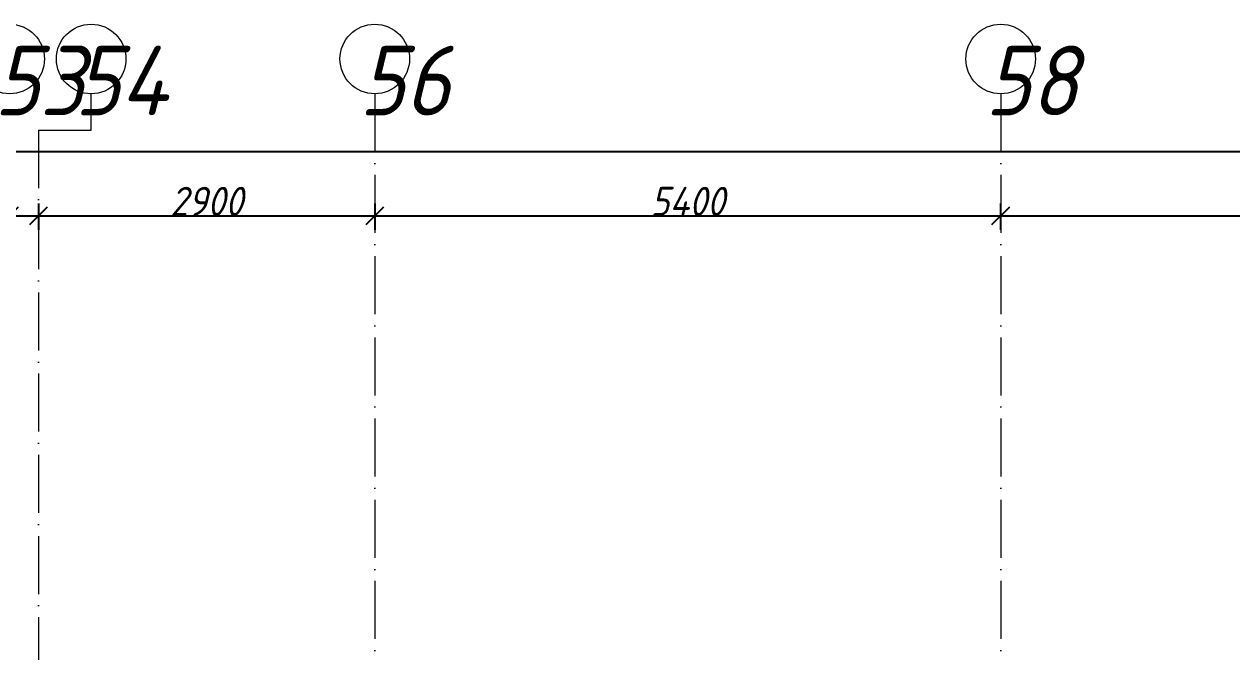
# Model space of a CAD drawing. Header units: millimetres. Extents: x -12989 to 629078, y -109036 to 555275.
# Drawn here: x 587739 to 598158, y 351973 to 357384 of the extents above; entities that cross this region are included whole.
import ezdxf

# ---------------------------------------------------------------- set-up
doc = ezdxf.new("R2010")
doc.units = ezdxf.units.MM
doc.linetypes.add('50_200_ШТРИХ_1Т_ш5_п1_п1_', pattern=[700, 500, -100, 0, -100])
for name, color, linetype, lineweight in [('A-____-____-DIMS', 7, 'Continuous', 9), ('S-GRID-____-IDEN', 7, 'Continuous', 9), ('S-GRID-____-OTLN', 7, 'Continuous', 9), ('S-GRID-____-OTLN-1', 7, '50_200_ШТРИХ_1Т_ш5_п1_п1_', 9)]:
    doc.layers.add(name, color=color, linetype=linetype, lineweight=lineweight)
doc.styles.add('ISOCPEUR_I_9', font='isocpeui.ttf', dxfattribs={"width": 0.9, "height": 250})
doc.dimstyles.new('ISO-2_5_0_9К_БОЛЬШОЙ_ОСИ', dxfattribs={"dimscale": 304.8, "dimtxt": 248.995294, "dimasz": 0.492126, "dimexe": 0.393701, "dimexo": 0, "dimgap": 0, "dimtad": 1, "dimdec": 0, "dimzin": 0, "dimdsep": 46, "dimtxsty": 'ISOCPEUR_I_9', "dimblk1": 'OBLIQUE', "dimblk2": 'OBLIQUE', "dimsah": 1, "dimcen": 0.09, "dimdle": 0.393701, "dimazin": 0, "dimtfac": 1, "dimtdec": 4, "dimtix": 1, "dimtmove": 0, "dimatfit": 3, "dimfxl": 1, "dimtvp": 1, "dimtolj": 1, "dimtzin": 0, "dimarcsym": 2})
doc.dimstyles.new('ISO-2_5_0_9К_БОЛЬШОЙ_ОСИ_1', dxfattribs={"dimscale": 304.8, "dimtxt": 248.995294, "dimasz": 0.492126, "dimexe": 0.393701, "dimexo": 0, "dimgap": 0, "dimtad": 1, "dimdec": 0, "dimzin": 0, "dimdsep": 46, "dimtxsty": 'ISOCPEUR_I_9', "dimblk1": 'OBLIQUE', "dimblk2": 'OBLIQUE', "dimsah": 1, "dimcen": 0.09, "dimdle": 0.393701, "dimazin": 0, "dimtfac": 1, "dimtdec": 4, "dimtix": 1, "dimtmove": 1, "dimatfit": 3, "dimfxl": 1, "dimtvp": 1, "dimtolj": 1, "dimtzin": 0, "dimarcsym": 2})
doc.dimstyles.new('ISO-2_5_0_9К_БОЛЬШОЙ_ОСИ_2', dxfattribs={"dimscale": 304.8, "dimtxt": 248.995294, "dimasz": 0.492126, "dimexe": 0.393701, "dimexo": 0, "dimgap": 0, "dimtad": 1, "dimdec": 0, "dimzin": 0, "dimdsep": 46, "dimtxsty": 'ISOCPEUR_I_9', "dimblk1": 'OBLIQUE', "dimblk2": 'OBLIQUE', "dimsah": 1, "dimcen": 0.09, "dimdle": 0.393701, "dimazin": 0, "dimtfac": 1, "dimtdec": 4, "dimtix": 1, "dimtmove": 2, "dimatfit": 3, "dimfxl": 1, "dimtvp": 1, "dimtolj": 1, "dimtzin": 0, "dimarcsym": 2})

# ---------------------------------------------------------------- blocks, each defined once
blk = doc.blocks.new('Ось сетки - Круг_Ø6_00__ISO-2_5_0_9K_-25732049-АР1_План отверстий 1 этажа в осях 1-64_Ю-ЯЯ')
at = {"layer": 'S-GRID-____-IDEN'}
blk.add_circle((0, 0), 3, dxfattribs=at)
blk = doc.blocks.new('_Oblique')
at = {"color": 0, "linetype": 'ByBlock', "lineweight": -2}
blk.add_line((-0.5, -0.5), (0.5, 0.5), dxfattribs=at)
blk = doc.blocks.new('*D5531')
at = {"layer": 'A-____-____-DIMS', "color": 0, "lineweight": -2, "transparency": 16777216}
for p, q in [((587613, 355838), (587613, 355612)), ((587863, 355838), (587863, 355612)), ((587493, 355732), (587983, 355732))]:
    blk.add_line(p, q, dxfattribs=at)
at = {"layer": 'Defpoints', "color": 0, "transparency": 16777216}
for p in [(587613, 355838), (587863, 355838), (587863, 355732)]:
    blk.add_point(p, dxfattribs=at)
at = {"layer": 'A-____-____-DIMS', "color": 0, "lineweight": -2, "transparency": 16777216, "xscale": 150, "yscale": 150, "zscale": 150, "rotation": 180}
blk.add_blockref('_Oblique', (587613, 355732), dxfattribs=at)
at = {"layer": 'A-____-____-DIMS', "color": 0, "lineweight": -2, "transparency": 16777216, "xscale": 150, "yscale": 150, "zscale": 150}
blk.add_blockref('_Oblique', (587863, 355732), dxfattribs=at)
at = {"layer": 'A-____-____-DIMS', "color": 0, "transparency": 16777216, "insert": (587037, 356225), "char_height": 250, "width": 568.86, "attachment_point": 1, "line_spacing_factor": 1.149209, "style": 'ISOCPEUR_I_9'}
blk.add_mtext('\\A1;250', dxfattribs=at)
blk = doc.blocks.new('*D5532')
at = {"layer": 'A-____-____-DIMS', "color": 0, "lineweight": -2, "transparency": 16777216}
for p, q in [((587863, 355838), (587863, 355612)), ((590763, 355838), (590763, 355612)), ((587743, 355732), (590883, 355732))]:
    blk.add_line(p, q, dxfattribs=at)
at = {"layer": 'Defpoints', "color": 0, "transparency": 16777216}
for p in [(587863, 355838), (590763, 355838), (590763, 355732)]:
    blk.add_point(p, dxfattribs=at)
at = {"layer": 'A-____-____-DIMS', "color": 0, "lineweight": -2, "transparency": 16777216, "xscale": 150, "yscale": 150, "zscale": 150, "rotation": 180}
blk.add_blockref('_Oblique', (587863, 355732), dxfattribs=at)
at = {"layer": 'A-____-____-DIMS', "color": 0, "lineweight": -2, "transparency": 16777216, "xscale": 150, "yscale": 150, "zscale": 150}
blk.add_blockref('_Oblique', (590763, 355732), dxfattribs=at)
at = {"layer": 'A-____-____-DIMS', "color": 0, "transparency": 16777216, "insert": (589313, 355857), "char_height": 250, "width": 758.48, "attachment_point": 5, "style": 'ISOCPEUR_I_9'}
blk.add_mtext('\\A1;2900', dxfattribs=at)
blk = doc.blocks.new('*D5533')
at = {"layer": 'A-____-____-DIMS', "color": 0, "lineweight": -2, "transparency": 16777216}
for p, q in [((590763, 355838), (590763, 355612)), ((596163, 355838), (596163, 355612)), ((590643, 355732), (596283, 355732))]:
    blk.add_line(p, q, dxfattribs=at)
at = {"layer": 'Defpoints', "color": 0, "transparency": 16777216}
for p in [(590763, 355838), (596163, 355838), (596163, 355732)]:
    blk.add_point(p, dxfattribs=at)
at = {"layer": 'A-____-____-DIMS', "color": 0, "lineweight": -2, "transparency": 16777216, "xscale": 150, "yscale": 150, "zscale": 150, "rotation": 180}
blk.add_blockref('_Oblique', (590763, 355732), dxfattribs=at)
at = {"layer": 'A-____-____-DIMS', "color": 0, "lineweight": -2, "transparency": 16777216, "xscale": 150, "yscale": 150, "zscale": 150}
blk.add_blockref('_Oblique', (596163, 355732), dxfattribs=at)
at = {"layer": 'A-____-____-DIMS', "color": 0, "transparency": 16777216, "insert": (593463, 355857), "char_height": 250, "width": 781.46, "attachment_point": 5, "style": 'ISOCPEUR_I_9'}
blk.add_mtext('\\A1;5400', dxfattribs=at)
blk = doc.blocks.new('*D5534')
at = {"layer": 'A-____-____-DIMS', "color": 0, "lineweight": -2, "transparency": 16777216}
for p, q in [((596163, 355838), (596163, 355612)), ((602113, 355838), (602113, 355612)), ((596043, 355732), (598384, 355732)), ((602233, 355732), (599025, 355732))]:
    blk.add_line(p, q, dxfattribs=at)
at = {"layer": 'Defpoints', "color": 0, "transparency": 16777216}
for p in [(596163, 355838), (602113, 355838), (602113, 355732)]:
    blk.add_point(p, dxfattribs=at)
at = {"layer": 'A-____-____-DIMS', "color": 0, "lineweight": -2, "transparency": 16777216, "xscale": 150, "yscale": 150, "zscale": 150, "rotation": 180}
blk.add_blockref('_Oblique', (596163, 355732), dxfattribs=at)
at = {"layer": 'A-____-____-DIMS', "color": 0, "lineweight": -2, "transparency": 16777216, "xscale": 150, "yscale": 150, "zscale": 150}
blk.add_blockref('_Oblique', (602113, 355732), dxfattribs=at)
at = {"layer": 'A-____-____-DIMS', "color": 0, "transparency": 16777216, "insert": (598325, 356059), "char_height": 250, "width": 758.48, "attachment_point": 1, "line_spacing_factor": 1.149209, "style": 'ISOCPEUR_I_9'}
blk.add_mtext('\\A1;5950', dxfattribs=at)
blk = doc.blocks.new('*D5538')
at = {"layer": 'A-____-____-DIMS', "color": 0, "lineweight": -2, "transparency": 16777216}
for p, q in [((510663, 356390), (510663, 356164)), ((614163, 356390), (614163, 356164)), ((510543, 356284), (561897, 356284)), ((614283, 356284), (562776, 356284))]:
    blk.add_line(p, q, dxfattribs=at)
at = {"layer": 'Defpoints', "color": 0, "transparency": 16777216}
for p in [(510663, 356390), (614163, 356390), (614163, 356284)]:
    blk.add_point(p, dxfattribs=at)
at = {"layer": 'A-____-____-DIMS', "color": 0, "lineweight": -2, "transparency": 16777216, "xscale": 150, "yscale": 150, "zscale": 150, "rotation": 180}
blk.add_blockref('_Oblique', (510663, 356284), dxfattribs=at)
at = {"layer": 'A-____-____-DIMS', "color": 0, "lineweight": -2, "transparency": 16777216, "xscale": 150, "yscale": 150, "zscale": 150}
blk.add_blockref('_Oblique', (614163, 356284), dxfattribs=at)
at = {"layer": 'A-____-____-DIMS', "color": 0, "transparency": 16777216, "insert": (561796, 356611), "char_height": 250, "width": 1080.26, "attachment_point": 1, "line_spacing_factor": 1.149209, "style": 'ISOCPEUR_I_9'}
blk.add_mtext('\\A1;103500', dxfattribs=at)

msp = doc.modelspace()

# ---------------------------------------------------------------- linework, layer by layer
at = {"layer": 'S-GRID-____-OTLN'}
for p, q in [((588316.5744, 356471.469), (588316.5744, 356784.3429)), ((587863.3109, 356471.469), (588316.5744, 356471.469))]:
    msp.add_line(p, q, dxfattribs=at)
at = {"layer": 'S-GRID-____-OTLN-1'}
for p, q in [((590763.3109, 356784.3429), (590763.3109, 305473.1205)), ((596163.3109, 356784.3429), (596163.3109, 305473.1205)), ((587863.3109, 356471.469), (587863.3109, 305722.4701))]:
    msp.add_line(p, q, dxfattribs=at)

# ---------------------------------------------------------------- block references
at = {"layer": 'S-GRID-____-IDEN', "xscale": 99.99999999999993, "yscale": 99.99999999999993, "zscale": 99.99999999999993, "rotation": 180}
for p in [(587613.3109, 357084.3429), (588316.5744, 357084.3429), (590763.3109, 357084.3429), (596163.3109, 357084.3429)]:
    msp.add_blockref('Ось сетки - Круг_Ø6_00__ISO-2_5_0_9K_-25732049-АР1_План отверстий 1 этажа в осях 1-64_Ю-ЯЯ', p, dxfattribs=at)

# ---------------------------------------------------------------- texts
at = {"layer": 'S-GRID-____-IDEN', "char_height": 600, "attachment_point": 1, "style": 'ISOCPEUR_I_9'}
for s, insert, width in [('53', (587478.9392, 357198.2766), 404.0505), ('54', (588173.2028, 357198.2766), 425.696062), ('56', (590628.9392, 357198.2766), 404.0505), ('58', (596028.9392, 357198.2766), 404.0505)]:
    msp.add_mtext(s, dxfattribs=dict(at, insert=insert, width=width))

# ---------------------------------------------------------------- dimensions: what is measured, and where the dimension line sits
at = {"layer": 'A-____-____-DIMS'}
for base, p1, p2, dimstyle, override, picture, middle in [((614163.3109, 356284.1601), (510663.3109, 356390.2261), (614163.3109, 356390.2261), 'ISO-2_5_0_9К_БОЛЬШОЙ_ОСИ_2', {"dimpost": '<>', "dimfxl": 103500}, '*D5538', (562336.1611, 356444.1074)), ((587863.3109, 355731.9408), (587613.3109, 355838.0069), (587863.3109, 355838.0069), 'ISO-2_5_0_9К_БОЛЬШОЙ_ОСИ_1', {"dimpost": '<>', "dimfxl": 250}, '*D5531', (587321.6834, 355891.8881)), ((602113.3109, 355731.9408), (596163.3109, 355838.0069), (602113.3109, 355838.0069), 'ISO-2_5_0_9К_БОЛЬШОЙ_ОСИ_2', {"dimpost": '<>', "dimfxl": 5950}, '*D5534', (598704.1407, 355891.8881))]:
    dim = msp.add_linear_dim(base=base, p1=p1, p2=p2, dimstyle=dimstyle, override=override, dxfattribs=at)
    dim.commit()
    dim.dimension.update_dxf_attribs({"geometry": picture, "text_midpoint": middle, "dimtype": 160})
for base, p1, p2, override, picture, middle in [((590763.3109, 355731.9408), (587863.3109, 355838.0069), (590763.3109, 355838.0069), {"dimpost": '<>', "dimfxl": 2900}, '*D5532', (589313.3109, 355856.9408)), ((596163.3109, 355731.9408), (590763.3109, 355838.0069), (596163.3109, 355838.0069), {"dimpost": '<>', "dimfxl": 5400}, '*D5533', (593463.3109, 355856.9408))]:
    dim = msp.add_linear_dim(base=base, p1=p1, p2=p2, dimstyle='ISO-2_5_0_9К_БОЛЬШОЙ_ОСИ', override=override, dxfattribs=at)
    dim.commit()
    dim.dimension.update_dxf_attribs({"geometry": picture, "text_midpoint": middle})

doc.saveas('drawing.dxf')
